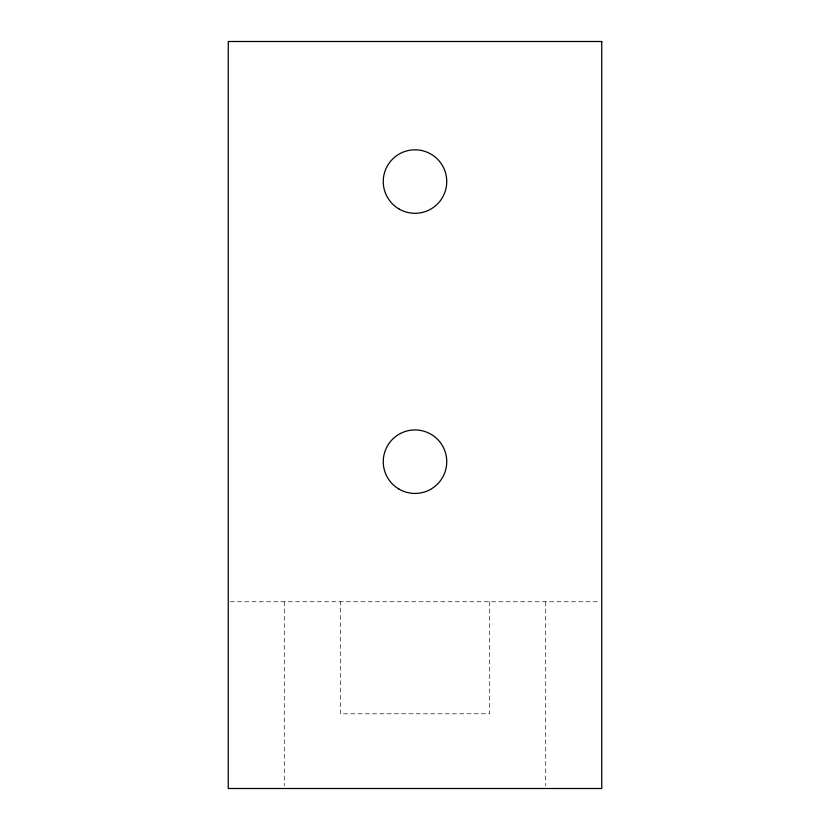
<?xml version="1.0" encoding="UTF-8"?>
<svg xmlns="http://www.w3.org/2000/svg" width="830" height="830" viewBox="0 0 830 830"><rect width="100%" height="100%" fill="white"/><g stroke="black" fill="none" stroke-linecap="round" stroke-linejoin="round"><path stroke-width="0.62" stroke-dasharray="4.15 3.11" d="M230.159 601.75L599.841 601.75M545.725 601.75L545.725 785.927M489.7 601.75L489.7 713.8L340.3 713.8L340.3 601.75M284.275 601.75L284.275 785.927"/><path stroke-width="1.25" d="M601.75 41.5L228.25 41.5L228.25 788.5L601.75 788.5L601.75 41.5M399.126 209.056A31.748 31.748 0 0 0 446.748 181.563A31.748 31.748 0 0 0 399.126 154.069A31.748 31.748 0 0 0 399.126 209.056M399.126 489.181A31.748 31.748 0 0 0 446.748 461.688A31.748 31.748 0 0 0 399.126 434.194A31.748 31.748 0 0 0 399.126 489.181"/></g></svg>
